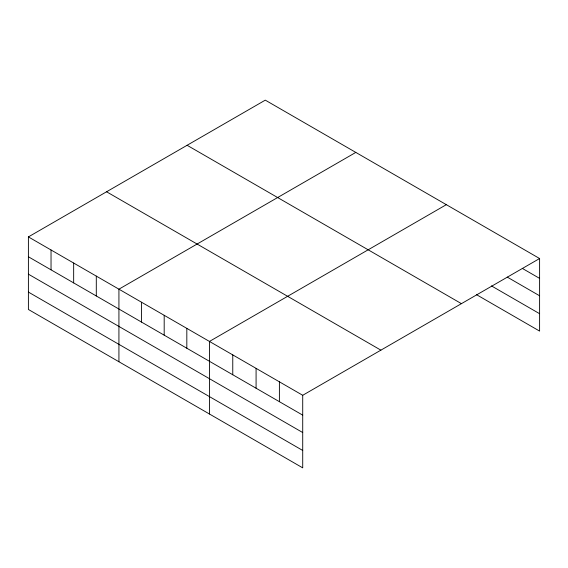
<?xml version="1.0" encoding="UTF-8"?>
<svg xmlns="http://www.w3.org/2000/svg" width="568" height="568" viewBox="0 0 568 568"><rect width="100%" height="100%" fill="white"/><g stroke="black" fill="none" stroke-linecap="round" stroke-linejoin="round"><path stroke-width="0.85" d="M28.4 236.906L302.716 395.285L302.716 467.855L28.4 309.475L28.4 236.906L265.284 100.145L539.6 258.525L539.6 331.094L476.417 294.614M355.809 152.409L118.925 289.176L118.925 361.745M446.334 204.672L209.45 341.439L209.45 414.008M302.716 395.285L539.6 258.525M522.297 268.394L539.6 278.384M507.26 277.106L539.6 295.779M491.462 285.903L539.6 313.699M187.113 145.28L461.429 303.653M106.571 191.778L380.887 350.151M28.4 256.771L302.716 415.144M28.4 274.166L302.716 432.539M28.4 292.087L302.716 450.459M279.399 381.824L279.399 401.683M256.083 368.362L256.083 388.221M232.766 354.901L232.766 374.759M186.822 328.368L186.822 348.234M164.188 315.304L164.188 335.17M141.56 302.24L141.56 322.099M96.297 276.105L96.297 295.971M73.662 263.041L73.662 282.899M51.035 249.977L51.035 269.835"/></g></svg>
